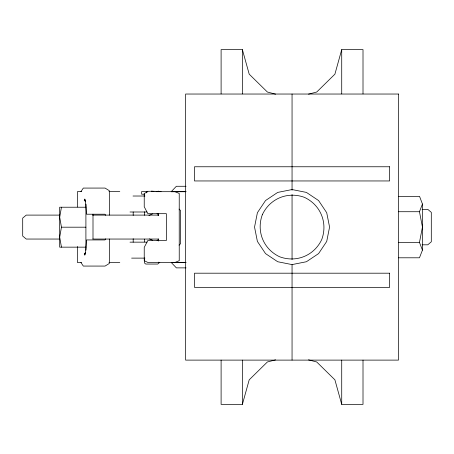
<?xml version="1.0" encoding="UTF-8"?>
<svg xmlns="http://www.w3.org/2000/svg" width="454" height="454" viewBox="0 0 454 454"><rect width="100%" height="100%" fill="white"/><g stroke="black" fill="none" stroke-linecap="round" stroke-linejoin="round"><path stroke-width="0.68" d="M77.435 246.465L77.43 262.52L81.567 262.52M109.573 239.025L109.306 263.473L105.05 266.078L83.303 266.067L80.96 262.52M92.991 215.474L92.991 214.214M61.46 207.223L59.684 217.211L61.46 227.193L59.684 237.175L61.46 247.158M398.413 257.793L419.462 257.793L422.447 250.114L419.462 242.436L422.447 227.079L419.462 211.717L422.447 204.039L419.547 196.361L398.374 196.361M158.429 240.24L158.718 239.127M221.104 360.118L221.104 404.383L242.385 404.383L249.206 379.828L267.383 361.974L275.606 359.852M363.007 93.882L363.007 49.617L341.72 49.617L334.904 74.172L316.727 92.026L308.504 94.148M158.713 239.042L158.406 239.99L157.033 240.467M105.686 238.855L104.993 239.933L86.532 239.933L85.857 249.558L84.75 255.154L85.579 252.776L84.234 254.002L85.318 253.196M80.96 191.628L83.303 188.081L105.05 188.069L109.306 190.674L109.573 215.122M179.052 245.154L180.573 243.707L180.573 210.537L179.052 209.084M158.991 263.014L157.759 264.046L145.728 264.046L144.497 263.014L144.497 258.099M147.851 191.684L144.23 193.461L144.23 206.763L147.851 213.681L166.385 213.681L166.385 240.467L147.851 240.467L144.23 247.385L144.23 260.687L147.851 262.463L186.055 262.463M148.906 215.474L152.482 213.953M174.989 262.463L179.234 260.687L179.234 193.461L174.989 191.684M292.053 264.591L306.41 261.737L318.583 253.604L326.715 241.432L329.57 227.074L326.715 212.716L318.583 200.543L306.41 192.411L292.053 189.556L277.7 192.411L265.528 200.543L257.395 212.716L254.541 227.074L257.395 241.432L265.528 253.604L277.7 261.737L292.053 264.591L292.053 360.113M161.085 191.548C154.672 191.179 148.066 191.179 141.648 191.548L141.648 194.204L144.429 194.204M157.442 191.35L158.656 191.157M185.879 191.702L171.164 191.741L176.362 186.276L186.049 186.276M275.606 94.148L267.383 92.026L249.206 74.172L242.385 49.617L221.104 49.617L221.104 93.882M81.567 191.628L77.43 191.628L77.435 206.984M109.005 191.628L119.788 191.628M155.898 191.684L186.055 191.684M133.016 196.02L144.922 196.02M85.908 207.223L59.684 207.223L59.684 247.158L85.908 247.158M422.112 209.345L427.776 209.345L431.3 212.358L431.3 241.795L427.776 244.808L422.112 244.808M398.413 211.717L419.462 211.717M130.009 211.995L146.994 211.995M59.463 215.1L26.247 215.1L22.7 218.096L22.7 236.052L26.247 239.048L59.463 239.048M92.678 215.1L158.395 215.1L158.395 213.794M61.46 227.193L85.908 227.193M92.678 239.048L158.395 239.048L158.395 241.046M130.009 242.152L146.994 242.152M398.413 242.436L419.462 242.436M131.615 258.122L144.922 258.122M109.005 262.52L119.788 262.52M186.049 267.871L176.362 267.871L171.164 262.406L185.879 262.446M308.504 359.852L316.727 361.974L334.904 379.828L341.72 404.383L363.007 404.383L363.007 360.118M151.369 191.157L154.144 191.372M158.463 262.208L159.791 262.463M157.033 213.681L158.406 214.157L158.713 215.1M149.502 238.929L152.482 240.194M85.318 200.952L84.234 200.146L85.579 201.372L84.75 198.994L85.857 204.589L86.532 214.214L104.993 214.214L105.686 215.292M158.429 213.908L158.718 215.02M422.447 204.039L422.447 250.114M341.72 49.617L341.72 93.882M341.72 360.118L341.72 404.383M292.053 94.035L292.053 180.953M292.053 181.078L292.053 190.277M292.053 194.522L292.053 259.626M242.385 49.617L242.385 93.882M242.385 360.118L242.385 404.383M158.14 213.493L158.14 215.582M158.14 239.264L158.14 240.654M146.511 191.548L146.511 192.876M144.497 194.204L144.497 196.31M144.497 211.757L144.497 215.27M144.497 239.139L144.497 241.948M133.187 211.995L133.187 215.423M133.187 238.725L133.187 242.152M93.002 215.661L93.002 238.719M85.908 204.135L85.908 250.245M262.31 214.753C256.187 231.483 263.575 249.32 279.732 256.816C296.462 262.94 314.299 255.551 321.801 239.394C327.919 222.664 320.53 204.828 304.373 197.331C287.649 191.208 269.812 198.597 262.31 214.753M398.481 94.035L185.624 94.035L185.624 360.113L398.481 360.113L398.481 94.035M389.617 166.766L194.494 166.766L194.494 180.953L389.617 180.953L389.617 166.766M389.617 273.195L194.494 273.195L194.494 287.382L389.617 287.382L389.617 273.195"/></g></svg>
